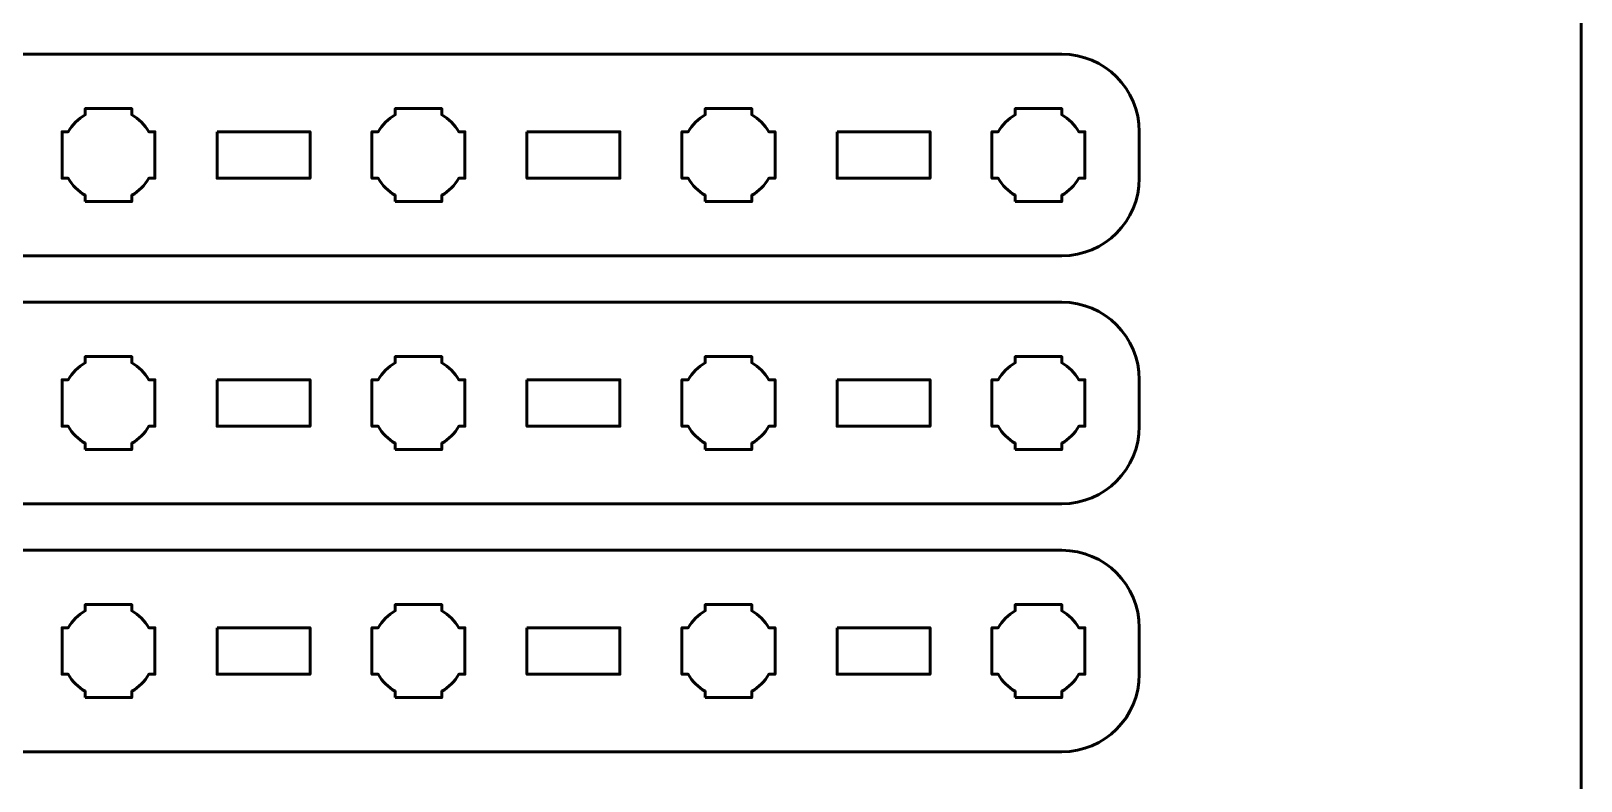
# Model space of a CAD drawing. Header units: centimetres. Extents: x -21 to 0, y -29.7 to 0.
# Drawn here: x -10 to 0, y -23.39 to -18.55 of the extents above; entities that cross this region are included whole.
import ezdxf

# ---------------------------------------------------------------- set-up
doc = ezdxf.new("R2010")
doc.units = ezdxf.units.CM
doc.header["$MEASUREMENT"] = 0
doc.layers.add('Layer 1', color=7, linetype='Continuous')

msp = doc.modelspace()

# ---------------------------------------------------------------- linework, layer by layer
at = {"layer": 'Layer 1', "color": 1, "lineweight": 53}
msp.add_open_spline([(-21.00003, -29.19995), (-21.00003, -29.19995), (-21.00003, -5.89992), (-21.00003, -5.89992), (-21.00003, -5.89992), (-21.00003, -5.81709), (-20.93286, -5.74992), (-20.85003, -5.74992), (-20.85003, -5.74992), (-20.7672, -5.74992), (-20.70003, -5.68275), (-20.70003, -5.59992), (-20.70003, -5.59992), (-20.70003, -5.51709), (-20.7672, -5.44992), (-20.85003, -5.44992), (-20.85003, -5.44992), (-20.93286, -5.44992), (-21.00003, -5.38275), (-21.00003, -5.29992), (-21.00003, -5.29992), (-21.00003, -5.21709), (-20.93286, -5.14992), (-20.85003, -5.14992), (-20.85003, -5.14992), (-20.7672, -5.14992), (-20.70003, -5.08275), (-20.70003, -4.99992), (-20.70003, -4.99992), (-20.70003, -4.91709), (-20.7672, -4.84992), (-20.85003, -4.84992), (-20.85003, -4.84992), (-20.93286, -4.84992), (-21.00003, -4.78275), (-21.00003, -4.69992), (-21.00003, -4.69992), (-21.00003, -4.61709), (-20.93286, -4.54992), (-20.85003, -4.54992), (-20.85003, -4.54992), (-20.7672, -4.54992), (-20.70003, -4.48275), (-20.70003, -4.39992), (-20.70003, -4.39992), (-20.70003, -4.31709), (-20.7672, -4.24992), (-20.85003, -4.24992), (-20.85003, -4.24992), (-20.93286, -4.24992), (-21.00003, -4.18275), (-21.00003, -4.09992), (-21.00003, -4.09992), (-21.00003, -4.01709), (-20.93286, -3.94992), (-20.85003, -3.94992), (-20.85003, -3.94992), (-20.7672, -3.94992), (-20.70003, -3.88275), (-20.70003, -3.79992), (-20.70003, -3.79992), (-20.70003, -3.71709), (-20.7672, -3.64992), (-20.85003, -3.64992), (-20.85003, -3.64992), (-20.93286, -3.64992), (-21.00003, -3.58275), (-21.00003, -3.49992), (-21.00003, -3.49992), (-21.00003, -3.41709), (-20.93286, -3.34992), (-20.85003, -3.34992), (-20.85003, -3.34992), (-20.7672, -3.34992), (-20.70003, -3.28275), (-20.70003, -3.19992), (-20.70003, -3.19992), (-20.70003, -3.11709), (-20.7672, -3.04992), (-20.85003, -3.04992), (-20.85003, -3.04992), (-20.93286, -3.04992), (-21.00003, -2.98275), (-21.00003, -2.89992), (-21.00003, -2.89992), (-21.00003, -2.81709), (-20.93286, -2.74992), (-20.85003, -2.74992), (-20.85003, -2.74992), (-20.7672, -2.74992), (-20.70003, -2.68275), (-20.70003, -2.59992), (-20.70003, -2.59992), (-20.70003, -2.51709), (-20.7672, -2.44992), (-20.85003, -2.44992), (-20.85003, -2.44992), (-20.93286, -2.44992), (-21.00003, -2.38275), (-21.00003, -2.29992), (-21.00003, -2.29992), (-21.00003, -2.21709), (-20.93286, -2.14992), (-20.85003, -2.14992), (-20.85003, -2.14992), (-20.7672, -2.14992), (-20.70003, -2.08275), (-20.70003, -1.99992), (-20.70003, -1.99992), (-20.70003, -1.91709), (-20.7672, -1.84992), (-20.85003, -1.84992), (-20.85003, -1.84992), (-20.93286, -1.84992), (-21.00003, -1.78275), (-21.00003, -1.69992), (-21.00003, -1.69992), (-21.00003, -1.61709), (-20.93286, -1.54992), (-20.85003, -1.54992), (-20.85003, -1.54992), (-20.7672, -1.54992), (-20.70003, -1.48275), (-20.70003, -1.39992), (-20.70003, -1.39992), (-20.70003, -1.31709), (-20.7672, -1.24992), (-20.85003, -1.24992), (-20.85003, -1.24992), (-20.93286, -1.24992), (-21.00003, -1.18275), (-21.00003, -1.09992), (-21.00003, -1.09992), (-21.00003, -1.09992), (-21.00003, -0.49992), (-21.00003, -0.49992), (-21.00003, -0.49992), (-21.00003, -0.22295), (-20.77694, 0.00004), (-20.49994, 0.00004), (-20.49994, 0.00004), (-20.49994, 0.00004), (-0.50008, 0.00004), (-0.50008, 0.00004), (-0.50008, 0.00004), (-0.22294, 0.00004), (0.00002, -0.22295), (0.00002, -0.49992), (0.00002, -0.49992), (0.00002, -0.49992), (0.00002, -29.19995), (0.00002, -29.19995), (0.00002, -29.19995), (0.00002, -29.47695), (-0.22294, -29.70004), (-0.50008, -29.70004), (-0.50008, -29.70004), (-0.50008, -29.70004), (-20.49994, -29.70004), (-20.49994, -29.70004), (-20.49994, -29.70004), (-20.77694, -29.70004), (-21.00003, -29.47695), (-21.00003, -29.19995)], degree=3, knots=[0, 0, 0, 0, 0.02439024, 0.02439024, 0.02439024, 0.02439024, 0.04878049, 0.04878049, 0.04878049, 0.04878049, 0.07317073, 0.07317073, 0.07317073, 0.07317073, 0.09756098, 0.09756098, 0.09756098, 0.09756098, 0.12195122, 0.12195122, 0.12195122, 0.12195122, 0.14634146, 0.14634146, 0.14634146, 0.14634146, 0.17073171, 0.17073171, 0.17073171, 0.17073171, 0.19512195, 0.19512195, 0.19512195, 0.19512195, 0.2195122, 0.2195122, 0.2195122, 0.2195122, 0.24390244, 0.24390244, 0.24390244, 0.24390244, 0.26829268, 0.26829268, 0.26829268, 0.26829268, 0.29268293, 0.29268293, 0.29268293, 0.29268293, 0.31707317, 0.31707317, 0.31707317, 0.31707317, 0.34146341, 0.34146341, 0.34146341, 0.34146341, 0.36585366, 0.36585366, 0.36585366, 0.36585366, 0.3902439, 0.3902439, 0.3902439, 0.3902439, 0.41463415, 0.41463415, 0.41463415, 0.41463415, 0.43902439, 0.43902439, 0.43902439, 0.43902439, 0.46341463, 0.46341463, 0.46341463, 0.46341463, 0.48780488, 0.48780488, 0.48780488, 0.48780488, 0.51219512, 0.51219512, 0.51219512, 0.51219512, 0.53658537, 0.53658537, 0.53658537, 0.53658537, 0.56097561, 0.56097561, 0.56097561, 0.56097561, 0.58536585, 0.58536585, 0.58536585, 0.58536585, 0.6097561, 0.6097561, 0.6097561, 0.6097561, 0.63414634, 0.63414634, 0.63414634, 0.63414634, 0.65853659, 0.65853659, 0.65853659, 0.65853659, 0.68292683, 0.68292683, 0.68292683, 0.68292683, 0.70731707, 0.70731707, 0.70731707, 0.70731707, 0.73170732, 0.73170732, 0.73170732, 0.73170732, 0.75609756, 0.75609756, 0.75609756, 0.75609756, 0.7804878, 0.7804878, 0.7804878, 0.7804878, 0.80487805, 0.80487805, 0.80487805, 0.80487805, 0.82926829, 0.82926829, 0.82926829, 0.82926829, 0.85365854, 0.85365854, 0.85365854, 0.85365854, 0.87804878, 0.87804878, 0.87804878, 0.87804878, 0.90243902, 0.90243902, 0.90243902, 0.90243902, 0.92682927, 0.92682927, 0.92682927, 0.92682927, 0.95121951, 0.95121951, 0.95121951, 0.95121951, 0.97560976, 0.97560976, 0.97560976, 0.97560976, 1, 1, 1, 1], dxfattribs=at)
at = {"layer": 'Layer 1', "color": 3, "lineweight": 53}
for points in [[(-19.64997, -18.69999), (-19.64997, -18.69999), (-3.35004, -18.69999), (-3.35004, -18.69999), (-3.35004, -18.69999), (-3.07304, -18.69999), (-2.84994, -18.92308), (-2.84994, -19.20008), (-2.84994, -19.20008), (-2.84994, -19.20008), (-2.84994, -19.50009), (-2.84994, -19.50009), (-2.84994, -19.50009), (-2.84994, -19.77705), (-3.07304, -20.00001), (-3.35004, -20.00001), (-3.35004, -20.00001), (-3.35004, -20.00001), (-19.64997, -20.00001), (-19.64997, -20.00001), (-19.64997, -20.00001), (-19.92697, -20.00001), (-20.15006, -19.77705), (-20.15006, -19.50009), (-20.15006, -19.50009), (-20.15006, -19.50009), (-20.15006, -19.20008), (-20.15006, -19.20008), (-20.15006, -19.20008), (-20.15006, -18.92308), (-19.92697, -18.69999), (-19.64997, -18.69999)], [(-19.64997, -20.29999), (-19.64997, -20.29999), (-3.35004, -20.29999), (-3.35004, -20.29999), (-3.35004, -20.29999), (-3.07304, -20.29999), (-2.84994, -20.52308), (-2.84994, -20.80008), (-2.84994, -20.80008), (-2.84994, -20.80008), (-2.84994, -21.10009), (-2.84994, -21.10009), (-2.84994, -21.10009), (-2.84994, -21.37705), (-3.07304, -21.60001), (-3.35004, -21.60001), (-3.35004, -21.60001), (-3.35004, -21.60001), (-19.64997, -21.60001), (-19.64997, -21.60001), (-19.64997, -21.60001), (-19.92697, -21.60001), (-20.15006, -21.37705), (-20.15006, -21.10009), (-20.15006, -21.10009), (-20.15006, -21.10009), (-20.15006, -20.80008), (-20.15006, -20.80008), (-20.15006, -20.80008), (-20.15006, -20.52308), (-19.92697, -20.29999), (-19.64997, -20.29999)], [(-19.64997, -21.89999), (-19.64997, -21.89999), (-3.35004, -21.89999), (-3.35004, -21.89999), (-3.35004, -21.89999), (-3.07304, -21.89999), (-2.84994, -22.12308), (-2.84994, -22.40008), (-2.84994, -22.40008), (-2.84994, -22.40008), (-2.84994, -22.70009), (-2.84994, -22.70009), (-2.84994, -22.70009), (-2.84994, -22.97705), (-3.07304, -23.20001), (-3.35004, -23.20001), (-3.35004, -23.20001), (-3.35004, -23.20001), (-19.64997, -23.20001), (-19.64997, -23.20001), (-19.64997, -23.20001), (-19.92697, -23.20001), (-20.15006, -22.97705), (-20.15006, -22.70009), (-20.15006, -22.70009), (-20.15006, -22.70009), (-20.15006, -22.40008), (-20.15006, -22.40008), (-20.15006, -22.40008), (-20.15006, -22.12308), (-19.92697, -21.89999), (-19.64997, -21.89999)]]:
    msp.add_open_spline(points, degree=3, knots=[0, 0, 0, 0, 0.125, 0.125, 0.125, 0.125, 0.25, 0.25, 0.25, 0.25, 0.375, 0.375, 0.375, 0.375, 0.5, 0.5, 0.5, 0.5, 0.625, 0.625, 0.625, 0.625, 0.75, 0.75, 0.75, 0.75, 0.875, 0.875, 0.875, 0.875, 1, 1, 1, 1], dxfattribs=at)
at = {"layer": 'Layer 1', "lineweight": 53}
for points, knots in [([(-9.65009, -19.65002), (-9.65009, -19.65002), (-9.65009, -19.60991), (-9.65009, -19.60991), (-9.65009, -19.60991), (-9.69556, -19.58359), (-9.73349, -19.54556), (-9.75995, -19.50009), (-9.75995, -19.50009), (-9.75995, -19.50009), (-9.80002, -19.50009), (-9.80002, -19.50009), (-9.80002, -19.50009), (-9.80002, -19.50009), (-9.80002, -19.35001), (-9.80002, -19.35001), (-9.80002, -19.35001), (-9.80002, -19.35001), (-9.80002, -19.20008), (-9.80002, -19.20008), (-9.80002, -19.20008), (-9.80002, -19.20008), (-9.75995, -19.20008), (-9.75995, -19.20008), (-9.75995, -19.20008), (-9.73349, -19.15447), (-9.69556, -19.11655), (-9.65009, -19.09023), (-9.65009, -19.09023), (-9.65009, -19.09023), (-9.65009, -19.05001), (-9.65009, -19.05001), (-9.65009, -19.05001), (-9.65009, -19.05001), (-9.50002, -19.05001), (-9.50002, -19.05001), (-9.50002, -19.05001), (-9.50002, -19.05001), (-9.35009, -19.05001), (-9.35009, -19.05001), (-9.35009, -19.05001), (-9.35009, -19.05001), (-9.35009, -19.09023), (-9.35009, -19.09023), (-9.35009, -19.09023), (-9.30451, -19.11655), (-9.26659, -19.15447), (-9.24013, -19.20008), (-9.24013, -19.20008), (-9.24013, -19.20008), (-9.20005, -19.20008), (-9.20005, -19.20008), (-9.20005, -19.20008), (-9.20005, -19.20008), (-9.20005, -19.35001), (-9.20005, -19.35001), (-9.20005, -19.35001), (-9.20005, -19.35001), (-9.20005, -19.50009), (-9.20005, -19.50009), (-9.20005, -19.50009), (-9.20005, -19.50009), (-9.24013, -19.50009), (-9.24013, -19.50009), (-9.24013, -19.50009), (-9.26659, -19.54556), (-9.30451, -19.58359), (-9.35009, -19.60991), (-9.35009, -19.60991), (-9.35009, -19.60991), (-9.35009, -19.65002), (-9.35009, -19.65002), (-9.35009, -19.65002), (-9.35009, -19.65002), (-9.50002, -19.65002), (-9.50002, -19.65002), (-9.50002, -19.65002), (-9.50002, -19.65002), (-9.65009, -19.65002), (-9.65009, -19.65002)], [0, 0, 0, 0, 0.05, 0.05, 0.05, 0.05, 0.1, 0.1, 0.1, 0.1, 0.15, 0.15, 0.15, 0.15, 0.2, 0.2, 0.2, 0.2, 0.25, 0.25, 0.25, 0.25, 0.3, 0.3, 0.3, 0.3, 0.35, 0.35, 0.35, 0.35, 0.4, 0.4, 0.4, 0.4, 0.45, 0.45, 0.45, 0.45, 0.5, 0.5, 0.5, 0.5, 0.55, 0.55, 0.55, 0.55, 0.6, 0.6, 0.6, 0.6, 0.65, 0.65, 0.65, 0.65, 0.7, 0.7, 0.7, 0.7, 0.75, 0.75, 0.75, 0.75, 0.8, 0.8, 0.8, 0.8, 0.85, 0.85, 0.85, 0.85, 0.9, 0.9, 0.9, 0.9, 0.95, 0.95, 0.95, 0.95, 1, 1, 1, 1]), ([(-7.65002, -19.65002), (-7.65002, -19.65002), (-7.65002, -19.60991), (-7.65002, -19.60991), (-7.65002, -19.60991), (-7.69563, -19.58359), (-7.73352, -19.54556), (-7.75984, -19.50009), (-7.75984, -19.50009), (-7.75984, -19.50009), (-7.80009, -19.50009), (-7.80009, -19.50009), (-7.80009, -19.50009), (-7.80009, -19.50009), (-7.80009, -19.35001), (-7.80009, -19.35001), (-7.80009, -19.35001), (-7.80009, -19.35001), (-7.80009, -19.20008), (-7.80009, -19.20008), (-7.80009, -19.20008), (-7.80009, -19.20008), (-7.75984, -19.20008), (-7.75984, -19.20008), (-7.75984, -19.20008), (-7.73352, -19.15447), (-7.69563, -19.11655), (-7.65002, -19.09023), (-7.65002, -19.09023), (-7.65002, -19.09023), (-7.65002, -19.05001), (-7.65002, -19.05001), (-7.65002, -19.05001), (-7.65002, -19.05001), (-7.50009, -19.05001), (-7.50009, -19.05001), (-7.50009, -19.05001), (-7.50009, -19.05001), (-7.35002, -19.05001), (-7.35002, -19.05001), (-7.35002, -19.05001), (-7.35002, -19.05001), (-7.35002, -19.09023), (-7.35002, -19.09023), (-7.35002, -19.09023), (-7.30454, -19.11655), (-7.26651, -19.15447), (-7.2402, -19.20008), (-7.2402, -19.20008), (-7.2402, -19.20008), (-7.20008, -19.20008), (-7.20008, -19.20008), (-7.20008, -19.20008), (-7.20008, -19.20008), (-7.20008, -19.35001), (-7.20008, -19.35001), (-7.20008, -19.35001), (-7.20008, -19.35001), (-7.20008, -19.50009), (-7.20008, -19.50009), (-7.20008, -19.50009), (-7.20008, -19.50009), (-7.2402, -19.50009), (-7.2402, -19.50009), (-7.2402, -19.50009), (-7.26651, -19.54556), (-7.30454, -19.58359), (-7.35002, -19.60991), (-7.35002, -19.60991), (-7.35002, -19.60991), (-7.35002, -19.65002), (-7.35002, -19.65002), (-7.35002, -19.65002), (-7.35002, -19.65002), (-7.50009, -19.65002), (-7.50009, -19.65002), (-7.50009, -19.65002), (-7.50009, -19.65002), (-7.65002, -19.65002), (-7.65002, -19.65002)], [0, 0, 0, 0, 0.05, 0.05, 0.05, 0.05, 0.1, 0.1, 0.1, 0.1, 0.15, 0.15, 0.15, 0.15, 0.2, 0.2, 0.2, 0.2, 0.25, 0.25, 0.25, 0.25, 0.3, 0.3, 0.3, 0.3, 0.35, 0.35, 0.35, 0.35, 0.4, 0.4, 0.4, 0.4, 0.45, 0.45, 0.45, 0.45, 0.5, 0.5, 0.5, 0.5, 0.55, 0.55, 0.55, 0.55, 0.6, 0.6, 0.6, 0.6, 0.65, 0.65, 0.65, 0.65, 0.7, 0.7, 0.7, 0.7, 0.75, 0.75, 0.75, 0.75, 0.8, 0.8, 0.8, 0.8, 0.85, 0.85, 0.85, 0.85, 0.9, 0.9, 0.9, 0.9, 0.95, 0.95, 0.95, 0.95, 1, 1, 1, 1]), ([(-5.65009, -19.65002), (-5.65009, -19.65002), (-5.65009, -19.60991), (-5.65009, -19.60991), (-5.65009, -19.60991), (-5.69556, -19.58359), (-5.73359, -19.54556), (-5.7599, -19.50009), (-5.7599, -19.50009), (-5.7599, -19.50009), (-5.80002, -19.50009), (-5.80002, -19.50009), (-5.80002, -19.50009), (-5.80002, -19.50009), (-5.80002, -19.35001), (-5.80002, -19.35001), (-5.80002, -19.35001), (-5.80002, -19.35001), (-5.80002, -19.20008), (-5.80002, -19.20008), (-5.80002, -19.20008), (-5.80002, -19.20008), (-5.7599, -19.20008), (-5.7599, -19.20008), (-5.7599, -19.20008), (-5.73359, -19.15447), (-5.69556, -19.11655), (-5.65009, -19.09023), (-5.65009, -19.09023), (-5.65009, -19.09023), (-5.65009, -19.05001), (-5.65009, -19.05001), (-5.65009, -19.05001), (-5.65009, -19.05001), (-5.50001, -19.05001), (-5.50001, -19.05001), (-5.50001, -19.05001), (-5.50001, -19.05001), (-5.35008, -19.05001), (-5.35008, -19.05001), (-5.35008, -19.05001), (-5.35008, -19.05001), (-5.35008, -19.09023), (-5.35008, -19.09023), (-5.35008, -19.09023), (-5.30447, -19.11655), (-5.26658, -19.15447), (-5.24023, -19.20008), (-5.24023, -19.20008), (-5.24023, -19.20008), (-5.20001, -19.20008), (-5.20001, -19.20008), (-5.20001, -19.20008), (-5.20001, -19.20008), (-5.20001, -19.35001), (-5.20001, -19.35001), (-5.20001, -19.35001), (-5.20001, -19.35001), (-5.20001, -19.50009), (-5.20001, -19.50009), (-5.20001, -19.50009), (-5.20001, -19.50009), (-5.24023, -19.50009), (-5.24023, -19.50009), (-5.24023, -19.50009), (-5.26658, -19.54556), (-5.30447, -19.58359), (-5.35008, -19.60991), (-5.35008, -19.60991), (-5.35008, -19.60991), (-5.35008, -19.65002), (-5.35008, -19.65002), (-5.35008, -19.65002), (-5.35008, -19.65002), (-5.50001, -19.65002), (-5.50001, -19.65002), (-5.50001, -19.65002), (-5.50001, -19.65002), (-5.65009, -19.65002), (-5.65009, -19.65002)], [0, 0, 0, 0, 0.05, 0.05, 0.05, 0.05, 0.1, 0.1, 0.1, 0.1, 0.15, 0.15, 0.15, 0.15, 0.2, 0.2, 0.2, 0.2, 0.25, 0.25, 0.25, 0.25, 0.3, 0.3, 0.3, 0.3, 0.35, 0.35, 0.35, 0.35, 0.4, 0.4, 0.4, 0.4, 0.45, 0.45, 0.45, 0.45, 0.5, 0.5, 0.5, 0.5, 0.55, 0.55, 0.55, 0.55, 0.6, 0.6, 0.6, 0.6, 0.65, 0.65, 0.65, 0.65, 0.7, 0.7, 0.7, 0.7, 0.75, 0.75, 0.75, 0.75, 0.8, 0.8, 0.8, 0.8, 0.85, 0.85, 0.85, 0.85, 0.9, 0.9, 0.9, 0.9, 0.95, 0.95, 0.95, 0.95, 1, 1, 1, 1]), ([(-3.64998, -19.65002), (-3.64998, -19.65002), (-3.64998, -19.60991), (-3.64998, -19.60991), (-3.64998, -19.60991), (-3.69559, -19.58359), (-3.73351, -19.54556), (-3.75997, -19.50009), (-3.75997, -19.50009), (-3.75997, -19.50009), (-3.80005, -19.50009), (-3.80005, -19.50009), (-3.80005, -19.50009), (-3.80005, -19.50009), (-3.80005, -19.35001), (-3.80005, -19.35001), (-3.80005, -19.35001), (-3.80005, -19.35001), (-3.80005, -19.20008), (-3.80005, -19.20008), (-3.80005, -19.20008), (-3.80005, -19.20008), (-3.75997, -19.20008), (-3.75997, -19.20008), (-3.75997, -19.20008), (-3.73351, -19.15447), (-3.69559, -19.11655), (-3.64998, -19.09023), (-3.64998, -19.09023), (-3.64998, -19.09023), (-3.64998, -19.05001), (-3.64998, -19.05001), (-3.64998, -19.05001), (-3.64998, -19.05001), (-3.50005, -19.05001), (-3.50005, -19.05001), (-3.50005, -19.05001), (-3.50005, -19.05001), (-3.34997, -19.05001), (-3.34997, -19.05001), (-3.34997, -19.05001), (-3.34997, -19.05001), (-3.34997, -19.09023), (-3.34997, -19.09023), (-3.34997, -19.09023), (-3.3045, -19.11655), (-3.26661, -19.15447), (-3.24015, -19.20008), (-3.24015, -19.20008), (-3.24015, -19.20008), (-3.20004, -19.20008), (-3.20004, -19.20008), (-3.20004, -19.20008), (-3.20004, -19.20008), (-3.20004, -19.35001), (-3.20004, -19.35001), (-3.20004, -19.35001), (-3.20004, -19.35001), (-3.20004, -19.50009), (-3.20004, -19.50009), (-3.20004, -19.50009), (-3.20004, -19.50009), (-3.24015, -19.50009), (-3.24015, -19.50009), (-3.24015, -19.50009), (-3.26661, -19.54556), (-3.3045, -19.58359), (-3.34997, -19.60991), (-3.34997, -19.60991), (-3.34997, -19.60991), (-3.34997, -19.65002), (-3.34997, -19.65002), (-3.34997, -19.65002), (-3.34997, -19.65002), (-3.50005, -19.65002), (-3.50005, -19.65002), (-3.50005, -19.65002), (-3.50005, -19.65002), (-3.64998, -19.65002), (-3.64998, -19.65002)], [0, 0, 0, 0, 0.05, 0.05, 0.05, 0.05, 0.1, 0.1, 0.1, 0.1, 0.15, 0.15, 0.15, 0.15, 0.2, 0.2, 0.2, 0.2, 0.25, 0.25, 0.25, 0.25, 0.3, 0.3, 0.3, 0.3, 0.35, 0.35, 0.35, 0.35, 0.4, 0.4, 0.4, 0.4, 0.45, 0.45, 0.45, 0.45, 0.5, 0.5, 0.5, 0.5, 0.55, 0.55, 0.55, 0.55, 0.6, 0.6, 0.6, 0.6, 0.65, 0.65, 0.65, 0.65, 0.7, 0.7, 0.7, 0.7, 0.75, 0.75, 0.75, 0.75, 0.8, 0.8, 0.8, 0.8, 0.85, 0.85, 0.85, 0.85, 0.9, 0.9, 0.9, 0.9, 0.95, 0.95, 0.95, 0.95, 1, 1, 1, 1]), ([(-8.8, -19.20008), (-8.8, -19.20008), (-8.2, -19.20008), (-8.2, -19.20008), (-8.2, -19.20008), (-8.2, -19.20008), (-8.2, -19.50009), (-8.2, -19.50009), (-8.2, -19.50009), (-8.2, -19.50009), (-8.8, -19.50009), (-8.8, -19.50009), (-8.8, -19.50009), (-8.8, -19.50009), (-8.8, -19.20008), (-8.8, -19.20008)], [0, 0, 0, 0, 0.25, 0.25, 0.25, 0.25, 0.5, 0.5, 0.5, 0.5, 0.75, 0.75, 0.75, 0.75, 1, 1, 1, 1]), ([(-6.80004, -19.20008), (-6.80004, -19.20008), (-6.20003, -19.20008), (-6.20003, -19.20008), (-6.20003, -19.20008), (-6.20003, -19.20008), (-6.20003, -19.50009), (-6.20003, -19.50009), (-6.20003, -19.50009), (-6.20003, -19.50009), (-6.80004, -19.50009), (-6.80004, -19.50009), (-6.80004, -19.50009), (-6.80004, -19.50009), (-6.80004, -19.20008), (-6.80004, -19.20008)], [0, 0, 0, 0, 0.25, 0.25, 0.25, 0.25, 0.5, 0.5, 0.5, 0.5, 0.75, 0.75, 0.75, 0.75, 1, 1, 1, 1]), ([(-4.79996, -19.20008), (-4.79996, -19.20008), (-4.19996, -19.20008), (-4.19996, -19.20008), (-4.19996, -19.20008), (-4.19996, -19.20008), (-4.19996, -19.50009), (-4.19996, -19.50009), (-4.19996, -19.50009), (-4.19996, -19.50009), (-4.79996, -19.50009), (-4.79996, -19.50009), (-4.79996, -19.50009), (-4.79996, -19.50009), (-4.79996, -19.20008), (-4.79996, -19.20008)], [0, 0, 0, 0, 0.25, 0.25, 0.25, 0.25, 0.5, 0.5, 0.5, 0.5, 0.75, 0.75, 0.75, 0.75, 1, 1, 1, 1]), ([(-9.65009, -21.25002), (-9.65009, -21.25002), (-9.65009, -21.20991), (-9.65009, -21.20991), (-9.65009, -21.20991), (-9.69556, -21.18359), (-9.73349, -21.14556), (-9.75995, -21.10009), (-9.75995, -21.10009), (-9.75995, -21.10009), (-9.80002, -21.10009), (-9.80002, -21.10009), (-9.80002, -21.10009), (-9.80002, -21.10009), (-9.80002, -20.95001), (-9.80002, -20.95001), (-9.80002, -20.95001), (-9.80002, -20.95001), (-9.80002, -20.80008), (-9.80002, -20.80008), (-9.80002, -20.80008), (-9.80002, -20.80008), (-9.75995, -20.80008), (-9.75995, -20.80008), (-9.75995, -20.80008), (-9.73349, -20.75447), (-9.69556, -20.71655), (-9.65009, -20.69023), (-9.65009, -20.69023), (-9.65009, -20.69023), (-9.65009, -20.65001), (-9.65009, -20.65001), (-9.65009, -20.65001), (-9.65009, -20.65001), (-9.50002, -20.65001), (-9.50002, -20.65001), (-9.50002, -20.65001), (-9.50002, -20.65001), (-9.35009, -20.65001), (-9.35009, -20.65001), (-9.35009, -20.65001), (-9.35009, -20.65001), (-9.35009, -20.69023), (-9.35009, -20.69023), (-9.35009, -20.69023), (-9.30451, -20.71655), (-9.26659, -20.75447), (-9.24013, -20.80008), (-9.24013, -20.80008), (-9.24013, -20.80008), (-9.20005, -20.80008), (-9.20005, -20.80008), (-9.20005, -20.80008), (-9.20005, -20.80008), (-9.20005, -20.95001), (-9.20005, -20.95001), (-9.20005, -20.95001), (-9.20005, -20.95001), (-9.20005, -21.10009), (-9.20005, -21.10009), (-9.20005, -21.10009), (-9.20005, -21.10009), (-9.24013, -21.10009), (-9.24013, -21.10009), (-9.24013, -21.10009), (-9.26659, -21.14556), (-9.30451, -21.18359), (-9.35009, -21.20991), (-9.35009, -21.20991), (-9.35009, -21.20991), (-9.35009, -21.25002), (-9.35009, -21.25002), (-9.35009, -21.25002), (-9.35009, -21.25002), (-9.50002, -21.25002), (-9.50002, -21.25002), (-9.50002, -21.25002), (-9.50002, -21.25002), (-9.65009, -21.25002), (-9.65009, -21.25002)], [0, 0, 0, 0, 0.05, 0.05, 0.05, 0.05, 0.1, 0.1, 0.1, 0.1, 0.15, 0.15, 0.15, 0.15, 0.2, 0.2, 0.2, 0.2, 0.25, 0.25, 0.25, 0.25, 0.3, 0.3, 0.3, 0.3, 0.35, 0.35, 0.35, 0.35, 0.4, 0.4, 0.4, 0.4, 0.45, 0.45, 0.45, 0.45, 0.5, 0.5, 0.5, 0.5, 0.55, 0.55, 0.55, 0.55, 0.6, 0.6, 0.6, 0.6, 0.65, 0.65, 0.65, 0.65, 0.7, 0.7, 0.7, 0.7, 0.75, 0.75, 0.75, 0.75, 0.8, 0.8, 0.8, 0.8, 0.85, 0.85, 0.85, 0.85, 0.9, 0.9, 0.9, 0.9, 0.95, 0.95, 0.95, 0.95, 1, 1, 1, 1]), ([(-7.65002, -21.25002), (-7.65002, -21.25002), (-7.65002, -21.20991), (-7.65002, -21.20991), (-7.65002, -21.20991), (-7.69563, -21.18359), (-7.73352, -21.14556), (-7.75984, -21.10009), (-7.75984, -21.10009), (-7.75984, -21.10009), (-7.80009, -21.10009), (-7.80009, -21.10009), (-7.80009, -21.10009), (-7.80009, -21.10009), (-7.80009, -20.95001), (-7.80009, -20.95001), (-7.80009, -20.95001), (-7.80009, -20.95001), (-7.80009, -20.80008), (-7.80009, -20.80008), (-7.80009, -20.80008), (-7.80009, -20.80008), (-7.75984, -20.80008), (-7.75984, -20.80008), (-7.75984, -20.80008), (-7.73352, -20.75447), (-7.69563, -20.71655), (-7.65002, -20.69023), (-7.65002, -20.69023), (-7.65002, -20.69023), (-7.65002, -20.65001), (-7.65002, -20.65001), (-7.65002, -20.65001), (-7.65002, -20.65001), (-7.50009, -20.65001), (-7.50009, -20.65001), (-7.50009, -20.65001), (-7.50009, -20.65001), (-7.35002, -20.65001), (-7.35002, -20.65001), (-7.35002, -20.65001), (-7.35002, -20.65001), (-7.35002, -20.69023), (-7.35002, -20.69023), (-7.35002, -20.69023), (-7.30454, -20.71655), (-7.26651, -20.75447), (-7.2402, -20.80008), (-7.2402, -20.80008), (-7.2402, -20.80008), (-7.20008, -20.80008), (-7.20008, -20.80008), (-7.20008, -20.80008), (-7.20008, -20.80008), (-7.20008, -20.95001), (-7.20008, -20.95001), (-7.20008, -20.95001), (-7.20008, -20.95001), (-7.20008, -21.10009), (-7.20008, -21.10009), (-7.20008, -21.10009), (-7.20008, -21.10009), (-7.2402, -21.10009), (-7.2402, -21.10009), (-7.2402, -21.10009), (-7.26651, -21.14556), (-7.30454, -21.18359), (-7.35002, -21.20991), (-7.35002, -21.20991), (-7.35002, -21.20991), (-7.35002, -21.25002), (-7.35002, -21.25002), (-7.35002, -21.25002), (-7.35002, -21.25002), (-7.50009, -21.25002), (-7.50009, -21.25002), (-7.50009, -21.25002), (-7.50009, -21.25002), (-7.65002, -21.25002), (-7.65002, -21.25002)], [0, 0, 0, 0, 0.05, 0.05, 0.05, 0.05, 0.1, 0.1, 0.1, 0.1, 0.15, 0.15, 0.15, 0.15, 0.2, 0.2, 0.2, 0.2, 0.25, 0.25, 0.25, 0.25, 0.3, 0.3, 0.3, 0.3, 0.35, 0.35, 0.35, 0.35, 0.4, 0.4, 0.4, 0.4, 0.45, 0.45, 0.45, 0.45, 0.5, 0.5, 0.5, 0.5, 0.55, 0.55, 0.55, 0.55, 0.6, 0.6, 0.6, 0.6, 0.65, 0.65, 0.65, 0.65, 0.7, 0.7, 0.7, 0.7, 0.75, 0.75, 0.75, 0.75, 0.8, 0.8, 0.8, 0.8, 0.85, 0.85, 0.85, 0.85, 0.9, 0.9, 0.9, 0.9, 0.95, 0.95, 0.95, 0.95, 1, 1, 1, 1]), ([(-5.65009, -21.25002), (-5.65009, -21.25002), (-5.65009, -21.20991), (-5.65009, -21.20991), (-5.65009, -21.20991), (-5.69556, -21.18359), (-5.73359, -21.14556), (-5.7599, -21.10009), (-5.7599, -21.10009), (-5.7599, -21.10009), (-5.80002, -21.10009), (-5.80002, -21.10009), (-5.80002, -21.10009), (-5.80002, -21.10009), (-5.80002, -20.95001), (-5.80002, -20.95001), (-5.80002, -20.95001), (-5.80002, -20.95001), (-5.80002, -20.80008), (-5.80002, -20.80008), (-5.80002, -20.80008), (-5.80002, -20.80008), (-5.7599, -20.80008), (-5.7599, -20.80008), (-5.7599, -20.80008), (-5.73359, -20.75447), (-5.69556, -20.71655), (-5.65009, -20.69023), (-5.65009, -20.69023), (-5.65009, -20.69023), (-5.65009, -20.65001), (-5.65009, -20.65001), (-5.65009, -20.65001), (-5.65009, -20.65001), (-5.50001, -20.65001), (-5.50001, -20.65001), (-5.50001, -20.65001), (-5.50001, -20.65001), (-5.35008, -20.65001), (-5.35008, -20.65001), (-5.35008, -20.65001), (-5.35008, -20.65001), (-5.35008, -20.69023), (-5.35008, -20.69023), (-5.35008, -20.69023), (-5.30447, -20.71655), (-5.26658, -20.75447), (-5.24023, -20.80008), (-5.24023, -20.80008), (-5.24023, -20.80008), (-5.20001, -20.80008), (-5.20001, -20.80008), (-5.20001, -20.80008), (-5.20001, -20.80008), (-5.20001, -20.95001), (-5.20001, -20.95001), (-5.20001, -20.95001), (-5.20001, -20.95001), (-5.20001, -21.10009), (-5.20001, -21.10009), (-5.20001, -21.10009), (-5.20001, -21.10009), (-5.24023, -21.10009), (-5.24023, -21.10009), (-5.24023, -21.10009), (-5.26658, -21.14556), (-5.30447, -21.18359), (-5.35008, -21.20991), (-5.35008, -21.20991), (-5.35008, -21.20991), (-5.35008, -21.25002), (-5.35008, -21.25002), (-5.35008, -21.25002), (-5.35008, -21.25002), (-5.50001, -21.25002), (-5.50001, -21.25002), (-5.50001, -21.25002), (-5.50001, -21.25002), (-5.65009, -21.25002), (-5.65009, -21.25002)], [0, 0, 0, 0, 0.05, 0.05, 0.05, 0.05, 0.1, 0.1, 0.1, 0.1, 0.15, 0.15, 0.15, 0.15, 0.2, 0.2, 0.2, 0.2, 0.25, 0.25, 0.25, 0.25, 0.3, 0.3, 0.3, 0.3, 0.35, 0.35, 0.35, 0.35, 0.4, 0.4, 0.4, 0.4, 0.45, 0.45, 0.45, 0.45, 0.5, 0.5, 0.5, 0.5, 0.55, 0.55, 0.55, 0.55, 0.6, 0.6, 0.6, 0.6, 0.65, 0.65, 0.65, 0.65, 0.7, 0.7, 0.7, 0.7, 0.75, 0.75, 0.75, 0.75, 0.8, 0.8, 0.8, 0.8, 0.85, 0.85, 0.85, 0.85, 0.9, 0.9, 0.9, 0.9, 0.95, 0.95, 0.95, 0.95, 1, 1, 1, 1]), ([(-3.64998, -21.25002), (-3.64998, -21.25002), (-3.64998, -21.20991), (-3.64998, -21.20991), (-3.64998, -21.20991), (-3.69559, -21.18359), (-3.73351, -21.14556), (-3.75997, -21.10009), (-3.75997, -21.10009), (-3.75997, -21.10009), (-3.80005, -21.10009), (-3.80005, -21.10009), (-3.80005, -21.10009), (-3.80005, -21.10009), (-3.80005, -20.95001), (-3.80005, -20.95001), (-3.80005, -20.95001), (-3.80005, -20.95001), (-3.80005, -20.80008), (-3.80005, -20.80008), (-3.80005, -20.80008), (-3.80005, -20.80008), (-3.75997, -20.80008), (-3.75997, -20.80008), (-3.75997, -20.80008), (-3.73351, -20.75447), (-3.69559, -20.71655), (-3.64998, -20.69023), (-3.64998, -20.69023), (-3.64998, -20.69023), (-3.64998, -20.65001), (-3.64998, -20.65001), (-3.64998, -20.65001), (-3.64998, -20.65001), (-3.50005, -20.65001), (-3.50005, -20.65001), (-3.50005, -20.65001), (-3.50005, -20.65001), (-3.34997, -20.65001), (-3.34997, -20.65001), (-3.34997, -20.65001), (-3.34997, -20.65001), (-3.34997, -20.69023), (-3.34997, -20.69023), (-3.34997, -20.69023), (-3.3045, -20.71655), (-3.26661, -20.75447), (-3.24015, -20.80008), (-3.24015, -20.80008), (-3.24015, -20.80008), (-3.20004, -20.80008), (-3.20004, -20.80008), (-3.20004, -20.80008), (-3.20004, -20.80008), (-3.20004, -20.95001), (-3.20004, -20.95001), (-3.20004, -20.95001), (-3.20004, -20.95001), (-3.20004, -21.10009), (-3.20004, -21.10009), (-3.20004, -21.10009), (-3.20004, -21.10009), (-3.24015, -21.10009), (-3.24015, -21.10009), (-3.24015, -21.10009), (-3.26661, -21.14556), (-3.3045, -21.18359), (-3.34997, -21.20991), (-3.34997, -21.20991), (-3.34997, -21.20991), (-3.34997, -21.25002), (-3.34997, -21.25002), (-3.34997, -21.25002), (-3.34997, -21.25002), (-3.50005, -21.25002), (-3.50005, -21.25002), (-3.50005, -21.25002), (-3.50005, -21.25002), (-3.64998, -21.25002), (-3.64998, -21.25002)], [0, 0, 0, 0, 0.05, 0.05, 0.05, 0.05, 0.1, 0.1, 0.1, 0.1, 0.15, 0.15, 0.15, 0.15, 0.2, 0.2, 0.2, 0.2, 0.25, 0.25, 0.25, 0.25, 0.3, 0.3, 0.3, 0.3, 0.35, 0.35, 0.35, 0.35, 0.4, 0.4, 0.4, 0.4, 0.45, 0.45, 0.45, 0.45, 0.5, 0.5, 0.5, 0.5, 0.55, 0.55, 0.55, 0.55, 0.6, 0.6, 0.6, 0.6, 0.65, 0.65, 0.65, 0.65, 0.7, 0.7, 0.7, 0.7, 0.75, 0.75, 0.75, 0.75, 0.8, 0.8, 0.8, 0.8, 0.85, 0.85, 0.85, 0.85, 0.9, 0.9, 0.9, 0.9, 0.95, 0.95, 0.95, 0.95, 1, 1, 1, 1]), ([(-8.8, -20.80008), (-8.8, -20.80008), (-8.2, -20.80008), (-8.2, -20.80008), (-8.2, -20.80008), (-8.2, -20.80008), (-8.2, -21.10009), (-8.2, -21.10009), (-8.2, -21.10009), (-8.2, -21.10009), (-8.8, -21.10009), (-8.8, -21.10009), (-8.8, -21.10009), (-8.8, -21.10009), (-8.8, -20.80008), (-8.8, -20.80008)], [0, 0, 0, 0, 0.25, 0.25, 0.25, 0.25, 0.5, 0.5, 0.5, 0.5, 0.75, 0.75, 0.75, 0.75, 1, 1, 1, 1]), ([(-6.80004, -20.80008), (-6.80004, -20.80008), (-6.20003, -20.80008), (-6.20003, -20.80008), (-6.20003, -20.80008), (-6.20003, -20.80008), (-6.20003, -21.10009), (-6.20003, -21.10009), (-6.20003, -21.10009), (-6.20003, -21.10009), (-6.80004, -21.10009), (-6.80004, -21.10009), (-6.80004, -21.10009), (-6.80004, -21.10009), (-6.80004, -20.80008), (-6.80004, -20.80008)], [0, 0, 0, 0, 0.25, 0.25, 0.25, 0.25, 0.5, 0.5, 0.5, 0.5, 0.75, 0.75, 0.75, 0.75, 1, 1, 1, 1]), ([(-4.79996, -20.80008), (-4.79996, -20.80008), (-4.19996, -20.80008), (-4.19996, -20.80008), (-4.19996, -20.80008), (-4.19996, -20.80008), (-4.19996, -21.10009), (-4.19996, -21.10009), (-4.19996, -21.10009), (-4.19996, -21.10009), (-4.79996, -21.10009), (-4.79996, -21.10009), (-4.79996, -21.10009), (-4.79996, -21.10009), (-4.79996, -20.80008), (-4.79996, -20.80008)], [0, 0, 0, 0, 0.25, 0.25, 0.25, 0.25, 0.5, 0.5, 0.5, 0.5, 0.75, 0.75, 0.75, 0.75, 1, 1, 1, 1]), ([(-9.65009, -22.85002), (-9.65009, -22.85002), (-9.65009, -22.80991), (-9.65009, -22.80991), (-9.65009, -22.80991), (-9.69556, -22.78359), (-9.73349, -22.74556), (-9.75995, -22.70009), (-9.75995, -22.70009), (-9.75995, -22.70009), (-9.80002, -22.70009), (-9.80002, -22.70009), (-9.80002, -22.70009), (-9.80002, -22.70009), (-9.80002, -22.55001), (-9.80002, -22.55001), (-9.80002, -22.55001), (-9.80002, -22.55001), (-9.80002, -22.40008), (-9.80002, -22.40008), (-9.80002, -22.40008), (-9.80002, -22.40008), (-9.75995, -22.40008), (-9.75995, -22.40008), (-9.75995, -22.40008), (-9.73349, -22.35447), (-9.69556, -22.31655), (-9.65009, -22.29023), (-9.65009, -22.29023), (-9.65009, -22.29023), (-9.65009, -22.25001), (-9.65009, -22.25001), (-9.65009, -22.25001), (-9.65009, -22.25001), (-9.50002, -22.25001), (-9.50002, -22.25001), (-9.50002, -22.25001), (-9.50002, -22.25001), (-9.35009, -22.25001), (-9.35009, -22.25001), (-9.35009, -22.25001), (-9.35009, -22.25001), (-9.35009, -22.29023), (-9.35009, -22.29023), (-9.35009, -22.29023), (-9.30451, -22.31655), (-9.26659, -22.35447), (-9.24013, -22.40008), (-9.24013, -22.40008), (-9.24013, -22.40008), (-9.20005, -22.40008), (-9.20005, -22.40008), (-9.20005, -22.40008), (-9.20005, -22.40008), (-9.20005, -22.55001), (-9.20005, -22.55001), (-9.20005, -22.55001), (-9.20005, -22.55001), (-9.20005, -22.70009), (-9.20005, -22.70009), (-9.20005, -22.70009), (-9.20005, -22.70009), (-9.24013, -22.70009), (-9.24013, -22.70009), (-9.24013, -22.70009), (-9.26659, -22.74556), (-9.30451, -22.78359), (-9.35009, -22.80991), (-9.35009, -22.80991), (-9.35009, -22.80991), (-9.35009, -22.85002), (-9.35009, -22.85002), (-9.35009, -22.85002), (-9.35009, -22.85002), (-9.50002, -22.85002), (-9.50002, -22.85002), (-9.50002, -22.85002), (-9.50002, -22.85002), (-9.65009, -22.85002), (-9.65009, -22.85002)], [0, 0, 0, 0, 0.05, 0.05, 0.05, 0.05, 0.1, 0.1, 0.1, 0.1, 0.15, 0.15, 0.15, 0.15, 0.2, 0.2, 0.2, 0.2, 0.25, 0.25, 0.25, 0.25, 0.3, 0.3, 0.3, 0.3, 0.35, 0.35, 0.35, 0.35, 0.4, 0.4, 0.4, 0.4, 0.45, 0.45, 0.45, 0.45, 0.5, 0.5, 0.5, 0.5, 0.55, 0.55, 0.55, 0.55, 0.6, 0.6, 0.6, 0.6, 0.65, 0.65, 0.65, 0.65, 0.7, 0.7, 0.7, 0.7, 0.75, 0.75, 0.75, 0.75, 0.8, 0.8, 0.8, 0.8, 0.85, 0.85, 0.85, 0.85, 0.9, 0.9, 0.9, 0.9, 0.95, 0.95, 0.95, 0.95, 1, 1, 1, 1]), ([(-7.65002, -22.85002), (-7.65002, -22.85002), (-7.65002, -22.80991), (-7.65002, -22.80991), (-7.65002, -22.80991), (-7.69563, -22.78359), (-7.73352, -22.74556), (-7.75984, -22.70009), (-7.75984, -22.70009), (-7.75984, -22.70009), (-7.80009, -22.70009), (-7.80009, -22.70009), (-7.80009, -22.70009), (-7.80009, -22.70009), (-7.80009, -22.55001), (-7.80009, -22.55001), (-7.80009, -22.55001), (-7.80009, -22.55001), (-7.80009, -22.40008), (-7.80009, -22.40008), (-7.80009, -22.40008), (-7.80009, -22.40008), (-7.75984, -22.40008), (-7.75984, -22.40008), (-7.75984, -22.40008), (-7.73352, -22.35447), (-7.69563, -22.31655), (-7.65002, -22.29023), (-7.65002, -22.29023), (-7.65002, -22.29023), (-7.65002, -22.25001), (-7.65002, -22.25001), (-7.65002, -22.25001), (-7.65002, -22.25001), (-7.50009, -22.25001), (-7.50009, -22.25001), (-7.50009, -22.25001), (-7.50009, -22.25001), (-7.35002, -22.25001), (-7.35002, -22.25001), (-7.35002, -22.25001), (-7.35002, -22.25001), (-7.35002, -22.29023), (-7.35002, -22.29023), (-7.35002, -22.29023), (-7.30454, -22.31655), (-7.26651, -22.35447), (-7.2402, -22.40008), (-7.2402, -22.40008), (-7.2402, -22.40008), (-7.20008, -22.40008), (-7.20008, -22.40008), (-7.20008, -22.40008), (-7.20008, -22.40008), (-7.20008, -22.55001), (-7.20008, -22.55001), (-7.20008, -22.55001), (-7.20008, -22.55001), (-7.20008, -22.70009), (-7.20008, -22.70009), (-7.20008, -22.70009), (-7.20008, -22.70009), (-7.2402, -22.70009), (-7.2402, -22.70009), (-7.2402, -22.70009), (-7.26651, -22.74556), (-7.30454, -22.78359), (-7.35002, -22.80991), (-7.35002, -22.80991), (-7.35002, -22.80991), (-7.35002, -22.85002), (-7.35002, -22.85002), (-7.35002, -22.85002), (-7.35002, -22.85002), (-7.50009, -22.85002), (-7.50009, -22.85002), (-7.50009, -22.85002), (-7.50009, -22.85002), (-7.65002, -22.85002), (-7.65002, -22.85002)], [0, 0, 0, 0, 0.05, 0.05, 0.05, 0.05, 0.1, 0.1, 0.1, 0.1, 0.15, 0.15, 0.15, 0.15, 0.2, 0.2, 0.2, 0.2, 0.25, 0.25, 0.25, 0.25, 0.3, 0.3, 0.3, 0.3, 0.35, 0.35, 0.35, 0.35, 0.4, 0.4, 0.4, 0.4, 0.45, 0.45, 0.45, 0.45, 0.5, 0.5, 0.5, 0.5, 0.55, 0.55, 0.55, 0.55, 0.6, 0.6, 0.6, 0.6, 0.65, 0.65, 0.65, 0.65, 0.7, 0.7, 0.7, 0.7, 0.75, 0.75, 0.75, 0.75, 0.8, 0.8, 0.8, 0.8, 0.85, 0.85, 0.85, 0.85, 0.9, 0.9, 0.9, 0.9, 0.95, 0.95, 0.95, 0.95, 1, 1, 1, 1]), ([(-5.65009, -22.85002), (-5.65009, -22.85002), (-5.65009, -22.80991), (-5.65009, -22.80991), (-5.65009, -22.80991), (-5.69556, -22.78359), (-5.73359, -22.74556), (-5.7599, -22.70009), (-5.7599, -22.70009), (-5.7599, -22.70009), (-5.80002, -22.70009), (-5.80002, -22.70009), (-5.80002, -22.70009), (-5.80002, -22.70009), (-5.80002, -22.55001), (-5.80002, -22.55001), (-5.80002, -22.55001), (-5.80002, -22.55001), (-5.80002, -22.40008), (-5.80002, -22.40008), (-5.80002, -22.40008), (-5.80002, -22.40008), (-5.7599, -22.40008), (-5.7599, -22.40008), (-5.7599, -22.40008), (-5.73359, -22.35447), (-5.69556, -22.31655), (-5.65009, -22.29023), (-5.65009, -22.29023), (-5.65009, -22.29023), (-5.65009, -22.25001), (-5.65009, -22.25001), (-5.65009, -22.25001), (-5.65009, -22.25001), (-5.50001, -22.25001), (-5.50001, -22.25001), (-5.50001, -22.25001), (-5.50001, -22.25001), (-5.35008, -22.25001), (-5.35008, -22.25001), (-5.35008, -22.25001), (-5.35008, -22.25001), (-5.35008, -22.29023), (-5.35008, -22.29023), (-5.35008, -22.29023), (-5.30447, -22.31655), (-5.26658, -22.35447), (-5.24023, -22.40008), (-5.24023, -22.40008), (-5.24023, -22.40008), (-5.20001, -22.40008), (-5.20001, -22.40008), (-5.20001, -22.40008), (-5.20001, -22.40008), (-5.20001, -22.55001), (-5.20001, -22.55001), (-5.20001, -22.55001), (-5.20001, -22.55001), (-5.20001, -22.70009), (-5.20001, -22.70009), (-5.20001, -22.70009), (-5.20001, -22.70009), (-5.24023, -22.70009), (-5.24023, -22.70009), (-5.24023, -22.70009), (-5.26658, -22.74556), (-5.30447, -22.78359), (-5.35008, -22.80991), (-5.35008, -22.80991), (-5.35008, -22.80991), (-5.35008, -22.85002), (-5.35008, -22.85002), (-5.35008, -22.85002), (-5.35008, -22.85002), (-5.50001, -22.85002), (-5.50001, -22.85002), (-5.50001, -22.85002), (-5.50001, -22.85002), (-5.65009, -22.85002), (-5.65009, -22.85002)], [0, 0, 0, 0, 0.05, 0.05, 0.05, 0.05, 0.1, 0.1, 0.1, 0.1, 0.15, 0.15, 0.15, 0.15, 0.2, 0.2, 0.2, 0.2, 0.25, 0.25, 0.25, 0.25, 0.3, 0.3, 0.3, 0.3, 0.35, 0.35, 0.35, 0.35, 0.4, 0.4, 0.4, 0.4, 0.45, 0.45, 0.45, 0.45, 0.5, 0.5, 0.5, 0.5, 0.55, 0.55, 0.55, 0.55, 0.6, 0.6, 0.6, 0.6, 0.65, 0.65, 0.65, 0.65, 0.7, 0.7, 0.7, 0.7, 0.75, 0.75, 0.75, 0.75, 0.8, 0.8, 0.8, 0.8, 0.85, 0.85, 0.85, 0.85, 0.9, 0.9, 0.9, 0.9, 0.95, 0.95, 0.95, 0.95, 1, 1, 1, 1]), ([(-3.64998, -22.85002), (-3.64998, -22.85002), (-3.64998, -22.80991), (-3.64998, -22.80991), (-3.64998, -22.80991), (-3.69559, -22.78359), (-3.73351, -22.74556), (-3.75997, -22.70009), (-3.75997, -22.70009), (-3.75997, -22.70009), (-3.80005, -22.70009), (-3.80005, -22.70009), (-3.80005, -22.70009), (-3.80005, -22.70009), (-3.80005, -22.55001), (-3.80005, -22.55001), (-3.80005, -22.55001), (-3.80005, -22.55001), (-3.80005, -22.40008), (-3.80005, -22.40008), (-3.80005, -22.40008), (-3.80005, -22.40008), (-3.75997, -22.40008), (-3.75997, -22.40008), (-3.75997, -22.40008), (-3.73351, -22.35447), (-3.69559, -22.31655), (-3.64998, -22.29023), (-3.64998, -22.29023), (-3.64998, -22.29023), (-3.64998, -22.25001), (-3.64998, -22.25001), (-3.64998, -22.25001), (-3.64998, -22.25001), (-3.50005, -22.25001), (-3.50005, -22.25001), (-3.50005, -22.25001), (-3.50005, -22.25001), (-3.34997, -22.25001), (-3.34997, -22.25001), (-3.34997, -22.25001), (-3.34997, -22.25001), (-3.34997, -22.29023), (-3.34997, -22.29023), (-3.34997, -22.29023), (-3.3045, -22.31655), (-3.26661, -22.35447), (-3.24015, -22.40008), (-3.24015, -22.40008), (-3.24015, -22.40008), (-3.20004, -22.40008), (-3.20004, -22.40008), (-3.20004, -22.40008), (-3.20004, -22.40008), (-3.20004, -22.55001), (-3.20004, -22.55001), (-3.20004, -22.55001), (-3.20004, -22.55001), (-3.20004, -22.70009), (-3.20004, -22.70009), (-3.20004, -22.70009), (-3.20004, -22.70009), (-3.24015, -22.70009), (-3.24015, -22.70009), (-3.24015, -22.70009), (-3.26661, -22.74556), (-3.3045, -22.78359), (-3.34997, -22.80991), (-3.34997, -22.80991), (-3.34997, -22.80991), (-3.34997, -22.85002), (-3.34997, -22.85002), (-3.34997, -22.85002), (-3.34997, -22.85002), (-3.50005, -22.85002), (-3.50005, -22.85002), (-3.50005, -22.85002), (-3.50005, -22.85002), (-3.64998, -22.85002), (-3.64998, -22.85002)], [0, 0, 0, 0, 0.05, 0.05, 0.05, 0.05, 0.1, 0.1, 0.1, 0.1, 0.15, 0.15, 0.15, 0.15, 0.2, 0.2, 0.2, 0.2, 0.25, 0.25, 0.25, 0.25, 0.3, 0.3, 0.3, 0.3, 0.35, 0.35, 0.35, 0.35, 0.4, 0.4, 0.4, 0.4, 0.45, 0.45, 0.45, 0.45, 0.5, 0.5, 0.5, 0.5, 0.55, 0.55, 0.55, 0.55, 0.6, 0.6, 0.6, 0.6, 0.65, 0.65, 0.65, 0.65, 0.7, 0.7, 0.7, 0.7, 0.75, 0.75, 0.75, 0.75, 0.8, 0.8, 0.8, 0.8, 0.85, 0.85, 0.85, 0.85, 0.9, 0.9, 0.9, 0.9, 0.95, 0.95, 0.95, 0.95, 1, 1, 1, 1]), ([(-8.8, -22.40008), (-8.8, -22.40008), (-8.2, -22.40008), (-8.2, -22.40008), (-8.2, -22.40008), (-8.2, -22.40008), (-8.2, -22.70009), (-8.2, -22.70009), (-8.2, -22.70009), (-8.2, -22.70009), (-8.8, -22.70009), (-8.8, -22.70009), (-8.8, -22.70009), (-8.8, -22.70009), (-8.8, -22.40008), (-8.8, -22.40008)], [0, 0, 0, 0, 0.25, 0.25, 0.25, 0.25, 0.5, 0.5, 0.5, 0.5, 0.75, 0.75, 0.75, 0.75, 1, 1, 1, 1]), ([(-6.80004, -22.40008), (-6.80004, -22.40008), (-6.20003, -22.40008), (-6.20003, -22.40008), (-6.20003, -22.40008), (-6.20003, -22.40008), (-6.20003, -22.70009), (-6.20003, -22.70009), (-6.20003, -22.70009), (-6.20003, -22.70009), (-6.80004, -22.70009), (-6.80004, -22.70009), (-6.80004, -22.70009), (-6.80004, -22.70009), (-6.80004, -22.40008), (-6.80004, -22.40008)], [0, 0, 0, 0, 0.25, 0.25, 0.25, 0.25, 0.5, 0.5, 0.5, 0.5, 0.75, 0.75, 0.75, 0.75, 1, 1, 1, 1]), ([(-4.79996, -22.40008), (-4.79996, -22.40008), (-4.19996, -22.40008), (-4.19996, -22.40008), (-4.19996, -22.40008), (-4.19996, -22.40008), (-4.19996, -22.70009), (-4.19996, -22.70009), (-4.19996, -22.70009), (-4.19996, -22.70009), (-4.79996, -22.70009), (-4.79996, -22.70009), (-4.79996, -22.70009), (-4.79996, -22.70009), (-4.79996, -22.40008), (-4.79996, -22.40008)], [0, 0, 0, 0, 0.25, 0.25, 0.25, 0.25, 0.5, 0.5, 0.5, 0.5, 0.75, 0.75, 0.75, 0.75, 1, 1, 1, 1])]:
    msp.add_open_spline(points, degree=3, knots=knots, dxfattribs=at)

doc.saveas('drawing.dxf')
